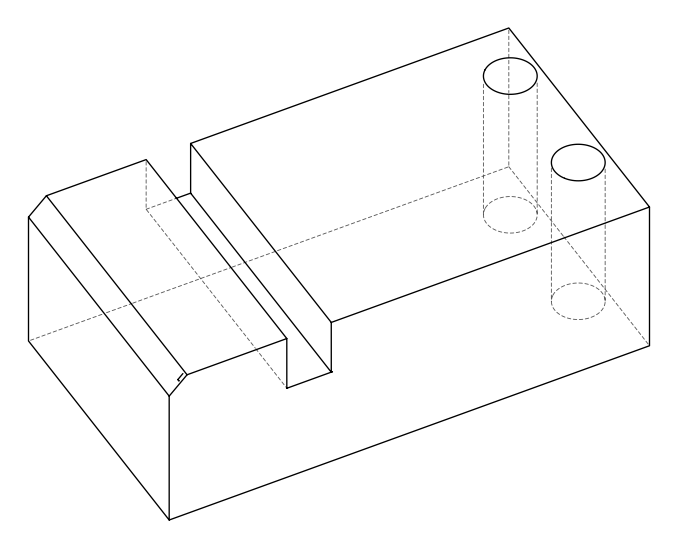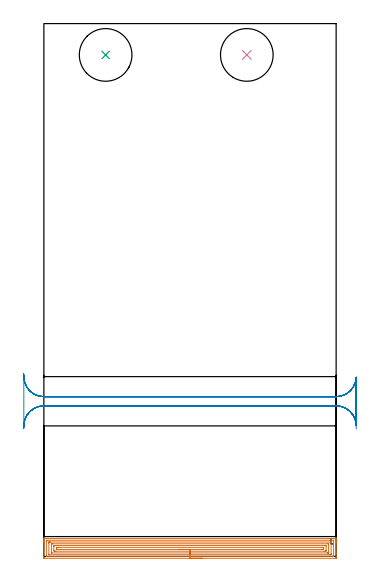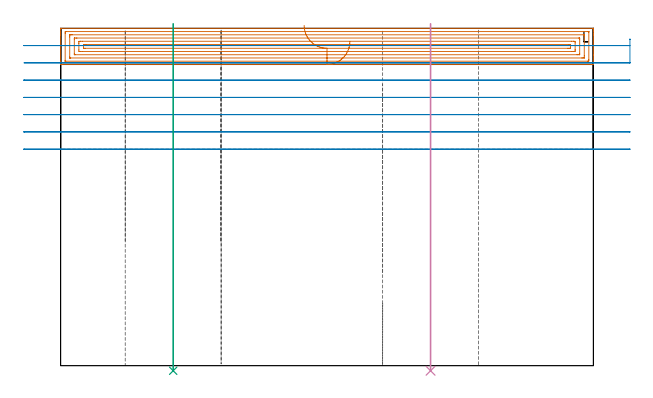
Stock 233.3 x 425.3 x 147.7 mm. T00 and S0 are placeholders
(PLAN: 4 operations, 2 tool changes, 21.5 min)
(1 AREA_MILL | FG_CHAMFER_SURFACE | UGT0205_001 | 11.48 min | 29115 mm3)
(2 MILL_RECTANGULAR_SLOT | SLOT_RECTANGULAR | UGT0201_004 | Follow Part, ap 8, ae 75% | 8.84 min | 485180 mm3)
(3 INDEXABLE_INSERT_DRILL_THROUGH_HOLE_FROM_SOLID | STEP1HOLE | NXT0302_036 | 0.61 min | 204470 mm3)
(4 INDEXABLE_INSERT_DRILL_THROUGH_HOLE_FROM_SOLID_1 | STEP1HOLE_1 | NXT0302_036 | 0.61 min | 204606 mm3)
(TOOL UGT0205_001 | Chamfer Mill 20 x 3 x 45 deg. | D20 FL50 Z2)
(TOOL UGT0201_004 | End Mill 32 mm | D32 FL53 Z6)
(TOOL NXT0302_036 | Index. Insert Drill 42mm [880-D4200L50-05] | D42 PA176 FL210 Z2)
(OP 1 AREA_MILL)
G17 G21 G94 G90
T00 M6
G54
G17 G0 G90 X126.65 Y-1.5 S1061 M3
G43 Z157.7 H0
Z141.9
G94 G1 X126.612 Z141.028 F250.
X126.498 Z140.164
X126.309 Z139.312
X126.047 Z138.48
X125.713 Z137.674
X125.31 Z136.9
X124.842 Z136.164
X124.31 Z135.472
X123.721 Z134.829
X123.078 Z134.24
X122.386 Z133.709
X121.65 Z133.24
X120.876 Z132.837
X120.07 Z132.503
X119.238 Z132.241
X118.386 Z132.052
X117.522 Z131.938
X116.65 Z131.9
X0.608
X0.182 Y-1.495 Z131.903
X0.01 Y-1.492 Z131.906
X0.005 Y-1.076 Z132.321
X0. Y-0.477 Z132.92
Y11.237 Z144.631
Y11.798 Z145.195
Y12.117 Z145.513
Y12.678 Z146.074
Y12.996 Z146.391
Y13.994 Z147.393
X0.01 Y14.294 Z147.693
X0.162 Y14.3 Z147.7
X233.138
X233.29 Y14.294 Z147.693
X233.3 Y13.993 Z147.392
Y13.633 Z147.033
Y12.996 Z146.391
Y11.798 Z145.195
Y11.237 Z144.631
Y2.582 Z135.98
Y-1.076 Z132.321
X233.297 Y-1.359 Z132.038
X233.29 Y-1.492 Z131.906
X233.155 Y-1.499 Z131.899
X232.692 Y-1.5 Z131.9
X116.65
Y-0.086 Z133.314
X2.28 Y-0.085 Z133.315
X2.034 Y-0.08 Z133.32
X2.011 Y-0.079 Z133.321
X2.006 Y-0.061 Z133.339
X2.002 Y-0.031 Z133.369
X2. Y-0.002 Z133.398
Y0.191 Z133.591
X2.001 Y12.117 Z145.517
X2.003 Y12.501 Z145.901
X2.013 Y12.879 Z146.279
X2.393 Y12.884 Z146.284
X2.506 Y12.885 Z146.285
X231.02
X231.266 Y12.88 Z146.28
X231.289 Y12.879 Z146.279
X231.294 Y12.861 Z146.261
X231.298 Y12.831 Z146.231
X231.299 Y12.802 Z146.202
X231.3 Y12.609 Z146.009
X231.299 Y0.683 Z134.083
X231.297 Y0.299 Z133.699
X231.287 Y-0.079 Z133.321
X230.907 Y-0.084 Z133.316
X230.794 Y-0.085 Z133.315
X116.65 Y-0.086 Z133.314
Y1.328 Z134.728
X4.416 Y1.329 Z134.729
X4.178 Y1.33 Z134.73
X4.1 Y1.332 Z134.732
X4.038 Y1.335 Z134.735
X4.01 Y1.342 Z134.742
X4.007 Y1.387 Z134.787
X4.003 Y1.563 Z134.963
X4. Y1.738 Z135.138
Y10.533 Z143.933
X4.002 Y11.237 Z144.637
X4.004 Y11.409 Z144.809
X4.01 Y11.464 Z144.864
X4.06 Y11.467 Z144.867
X4.178 Y11.469 Z144.869
X4.834 Y11.471 Z144.871
X5.071
X228.884
X229.122 Y11.47 Z144.87
X229.2 Y11.468 Z144.868
X229.262 Y11.465 Z144.865
X229.29 Y11.458 Z144.858
X229.293 Y11.413 Z144.813
X229.297 Y11.237 Z144.637
X229.3 Y11.062 Z144.462
Y2.266 Z135.666
X229.298 Y1.563 Z134.963
X229.296 Y1.391 Z134.791
X229.29 Y1.336 Z134.736
X229.24 Y1.333 Z134.733
X229.122 Y1.331 Z134.731
X228.466 Y1.329 Z134.729
X228.229 Y1.328 Z134.728
X116.65
Y2.743 Z136.143
X6.551
X6.128 Y2.747 Z136.147
X6.037 Y2.75 Z136.15
X6.01 Y2.757 Z136.157
X6.006 Y2.8 Z136.2
X6.003 Y2.897 Z136.297
X6. Y3.286 Z136.686
Y9.478 Z142.878
X6.004 Y9.9 Z143.3
X6.007 Y10.005 Z143.405
X6.011 Y10.05 Z143.45
X6.073 Y10.052 Z143.452
X6.27 Y10.056 Z143.456
X6.856 Y10.057 Z143.457
X7.161
X226.749
X227.172 Y10.053 Z143.453
X227.263 Y10.05 Z143.45
X227.29 Y10.043 Z143.443
X227.294 Y9.999 Z143.399
X227.297 Y9.903 Z143.303
X227.3 Y9.514 Z142.914
Y3.322 Z136.722
X227.297 Y2.9 Z136.3
X227.293 Y2.795 Z136.195
X227.289 Y2.75 Z136.15
X227.227 Y2.747 Z136.147
X227.03 Y2.744 Z136.144
X226.444 Y2.743 Z136.143
X226.139
X116.65
Y4.157 Z137.557
X9.579
X8.685 Y4.158 Z137.558
X8.642 Y4.16 Z137.56
X8.01 Y4.201 Z137.601
X8.001 Y4.832 Z138.232
X8. Y7.719 Z141.119
X8.003 Y8.348 Z141.748
X8.01 Y8.599 Z141.999
X8.6 Y8.64 Z142.04
X8.642 Y8.641 Z142.041
X9.489 Y8.643 Z142.043
X223.721
X224.615 Y8.642 Z142.042
X224.658 Y8.64 Z142.04
X225.29 Y8.599 Z141.999
X225.299 Y7.968 Z141.368
X225.3 Y5.081 Z138.481
X225.297 Y4.452 Z137.852
X225.29 Y4.201 Z137.601
X224.7 Y4.16 Z137.56
X224.658 Y4.159 Z137.559
X223.811 Y4.157 Z137.557
X116.65
Y5.571 Z138.971
X10.822
X10.427 Y5.573 Z138.973
X10.033 Y5.577 Z138.977
X10.014 Y5.578 Z138.978
X10.01 Y5.591 Z138.991
X10.005 Y5.633 Z139.033
X10.001 Y5.708 Z139.108
X10. Y6.84 Z140.24
X10.002 Y7.05 Z140.45
X10.005 Y7.155 Z140.555
X10.01 Y7.207 Z140.607
X10.014 Y7.222 Z140.622
X10.037 Y7.224 Z140.624
X10.427 Y7.227 Z140.627
X10.925 Y7.229 Z140.629
X11.32
X222.479
X222.873 Y7.227 Z140.627
X223.267 Y7.223 Z140.623
X223.286 Y7.222 Z140.622
X223.29 Y7.209 Z140.609
X223.295 Y7.167 Z140.567
X223.299 Y7.092 Z140.492
X223.3 Y5.96 Z139.36
X223.298 Y5.75 Z139.15
X223.295 Y5.645 Z139.045
X223.29 Y5.593 Z138.993
X223.286 Y5.578 Z138.978
X223.263 Y5.576 Z138.976
X222.873 Y5.573 Z138.973
X222.375 Y5.571 Z138.971
X221.98
X116.65
X115.778 Z139.009
X114.914 Z139.123
X114.062 Z139.312
X113.23 Z139.574
X112.424 Z139.908
X111.65 Z140.311
X110.914 Z140.78
X110.222 Z141.311
X109.579 Z141.9
X108.99 Z142.543
X108.458 Z143.235
X107.99 Z143.971
X107.587 Z144.745
X107.253 Z145.551
X106.991 Z146.383
X106.802 Z147.235
X106.688 Z148.1
X106.65 Z148.971
G0 Z157.7
M5
M2
(OP 2 MILL_RECTANGULAR_SLOT)
G17 G21 G94 G90
T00 M6
G54
G17 G0 G90 X-16.154 Y102.185 S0 M3
G43 Z157.7 H0
Z140.143
G94 G1 X-15.97 Y105.179 F250.
G2 X0. Y120.2 R16. F500.
G1 X233.3
G2 X249.29 Y104.766 R16.
G1 Y142.934
G2 X233.3 Y127.5 R16.
G1 X0.
G2 X-15.97 Y142.521 R16.
G1 X-16.154 Y145.515 F250.
G0 Z157.7
X249.3 Y105.966
Z143.143
G1 Y104.766 Z142.821
X249.29 Z142.818
X249.3 Z142.816
Y142.934 Z132.588
X249.29 Z132.586
G2 X233.3 Y127.5 R16. F500.
G1 X0.
G2 X-15.99 Y142.934 R16.
G1 Y104.766
G2 X0. Y120.2 R16.
G1 X233.3
G2 X249.29 Y104.766 R16.
G1 X249.396 Y101.767 F250.
G0 Z157.7
X-16.154 Y102.185
Z125.029
G1 X-15.97 Y105.179
G2 X0. Y120.2 R16. F500.
G1 X233.3
G2 X249.29 Y104.766 R16.
G1 X249.3
Y142.934
X249.29
G2 X233.3 Y127.5 R16.
G1 X0.
G2 X-15.97 Y142.521 R16.
G1 X-16.154 Y145.515 F250.
G0 Y102.185 Z117.471
G1 X-15.97 Y105.179
G2 X0. Y120.2 R16. F500.
G1 X233.3
G2 X249.29 Y104.766 R16.
G1 X249.3
Y142.934
X249.29
G2 X233.3 Y127.5 R16.
G1 X0.
G2 X-15.97 Y142.521 R16.
G1 X-16.154 Y145.515 F250.
G0 Y102.185 Z109.914
G1 X-15.97 Y105.179
G2 X0. Y120.2 R16. F500.
G1 X233.3
G2 X249.29 Y104.766 R16.
G1 X249.3
Y142.934
X249.29
G2 X233.3 Y127.5 R16.
G1 X0.
G2 X-15.97 Y142.521 R16.
G1 X-16.154 Y145.515 F250.
G0 Y102.185 Z102.357
G1 X-15.97 Y105.179
G2 X0. Y120.2 R16. F500.
G1 X233.3
G2 X249.29 Y104.766 R16.
G1 X249.3
Y142.934
X249.29
G2 X233.3 Y127.5 R16.
G1 X0.
G2 X-15.97 Y142.521 R16.
G1 X-16.154 Y145.515 F250.
G0 Y102.185 Z94.8
G1 X-15.97 Y105.179
G2 X0. Y120.2 R16. F500.
G1 X233.3
G2 X249.29 Y104.766 R16.
G1 X249.3
Y142.934
X249.29
G2 X233.3 Y127.5 R16.
G1 X0.
G2 X-15.97 Y142.521 R16.
G1 X-16.154 Y145.515 F250.
G0 Z157.7
M5
M2
(OP 3 INDEXABLE_INSERT_DRILL_THROUGH_HOLE_FROM_SOLID)
G17 G21 G94 G90
T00 M6
G54
G17 G0 G90 X49.3 Y400.3 S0 M3
G43 Z157.7 H1
G94 G81 G98 Z-2.233 F250. R149.7
G80
M5
M2
(OP 4 INDEXABLE_INSERT_DRILL_THROUGH_HOLE_FROM_SOLID_1)
G17 G21 G94 G90
T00 M6
G54
G17 G0 G90 X162. Y400.3 S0 M3
G43 Z157.7 H1
G94 G81 G98 Z-2.233 F250. R149.7
G80
M5
M2
